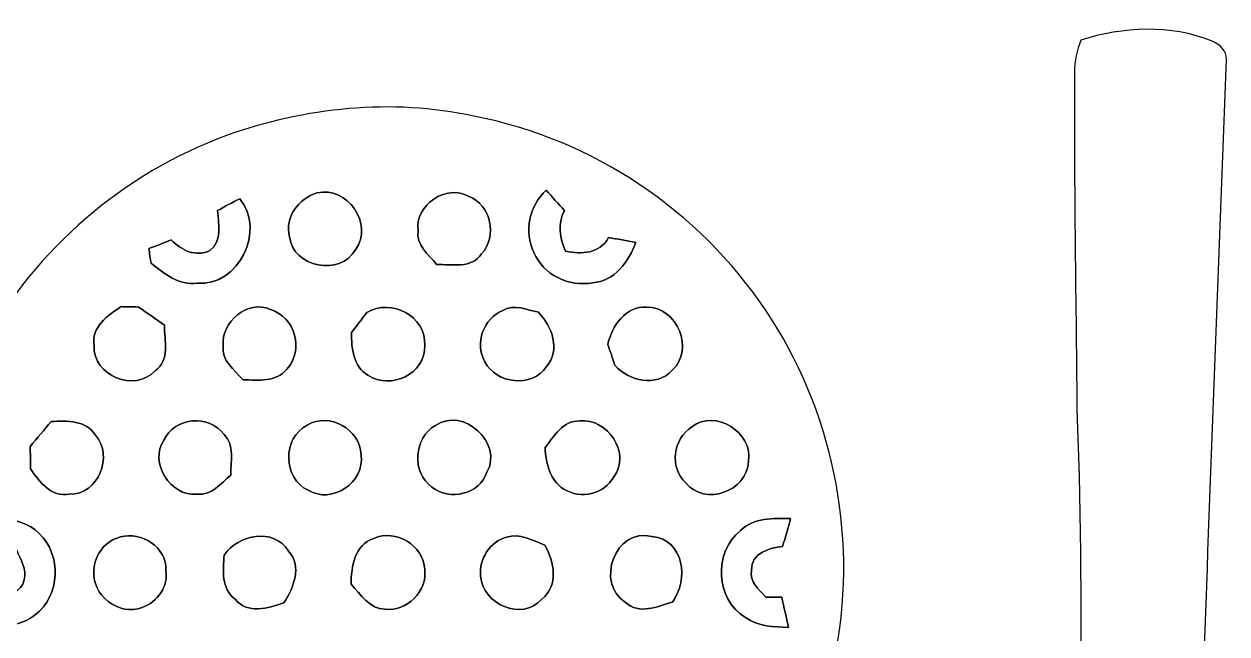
# Model space of a CAD drawing. Header units: centimetres. Extents: x -11.8 to 11.8, y -13.3 to 13.4.
# Drawn here: x 4.82 to 11.8, y 9.75 to 13.3 of the extents above; entities that cross this region are included whole.
import ezdxf

# ---------------------------------------------------------------- set-up
doc = ezdxf.new("R2010")
doc.units = ezdxf.units.CM
doc.header["$MEASUREMENT"] = 0
doc.layers.add('Camada 1', color=7, linetype='Continuous')

msp = doc.modelspace()

# ---------------------------------------------------------------- linework, layer by layer
at = {"layer": 'Camada 1', "color": 156}
for points, knots in [([(10.95092, 13.20411), (11.19786, 13.28137), (11.47056, 13.2976), (11.71397, 13.19776), (11.71397, 13.19776), (11.75666, 13.18118), (11.79971, 13.14167), (11.79688, 13.09193), (11.79688, 13.09193), (11.71751, 10.9167), (11.62295, 8.74112), (11.58063, 6.56412), (11.58063, 6.56412), (11.58768, 6.35635), (11.46951, 6.16937), (11.48115, 5.96159), (11.48115, 5.96159), (11.48749, 5.66666), (11.45151, 5.37386), (11.45433, 5.07929), (11.45433, 5.07929), (11.46315, 2.78482), (11.39084, 0.49176), (11.36509, -1.80233), (11.36509, -1.80233), (11.34145, -1.96461), (11.35274, -2.12936), (11.3485, -2.29305), (11.3485, -2.29305), (11.34285, -3.28083), (11.30828, -4.2679), (11.29524, -5.25604), (11.29524, -5.25604), (11.29417, -5.69136), (11.26842, -6.12668), (11.26243, -6.56237), (11.26243, -6.56237), (11.26666, -6.92572), (11.27548, -7.29051), (11.24654, -7.65352), (11.24654, -7.65352), (11.23738, -7.84224), (11.23244, -8.03556), (11.29488, -8.21689), (11.29488, -8.21689), (11.41377, -8.5866), (11.52842, -8.98666), (11.40777, -9.3719), (11.40777, -9.3719), (11.25819, -9.85943), (10.85003, -10.20621), (10.43305, -10.46973), (10.43305, -10.46973), (9.95291, -10.78301), (9.35002, -10.97033), (8.78134, -10.81475), (8.78134, -10.81475), (8.36083, -10.70397), (7.93114, -10.48137), (7.70573, -10.09438), (7.70573, -10.09438), (7.74276, -9.99172), (7.78262, -9.88447), (7.87011, -9.81321), (7.87011, -9.81321), (8.29522, -9.42728), (8.76652, -9.0946), (9.25795, -8.79897), (9.25795, -8.79897), (9.70562, -8.54109), (10.19386, -8.36541), (10.67647, -8.18549), (10.67647, -8.18549), (10.76607, -8.15903), (10.81863, -8.06626), (10.81792, -7.9763), (10.81792, -7.9763), (10.84192, -7.37693), (10.86872, -6.77686), (10.90612, -6.17819), (10.90612, -6.17819), (10.93011, -5.5894), (10.91035, -4.99921), (10.94458, -4.41077), (10.94458, -4.41077), (10.95974, -3.65724), (10.94809, -2.903), (10.98125, -2.14982), (10.98125, -2.14982), (11.00208, 0.50729), (11.06981, 3.16371), (11.06733, 5.82117), (11.06733, 5.82117), (11.0617, 5.95595), (11.09169, 6.10129), (11.02147, 6.2244), (11.02147, 6.2244), (10.98055, 6.30765), (10.98196, 6.40257), (10.96398, 6.49181), (10.96398, 6.49181), (10.96503, 6.81989), (11.01302, 7.14869), (10.96822, 7.47606), (10.96822, 7.47606), (10.91917, 8.65081), (10.98091, 9.82839), (10.92941, 11.00278), (10.92941, 11.00278), (10.92412, 11.67447), (10.91106, 12.34651), (10.91459, 13.0182), (10.91459, 13.0182), (10.91247, 13.0824), (10.93011, 13.14414), (10.95092, 13.20411)], [0, 0, 0, 0, 0.0333333, 0.0333333, 0.0333333, 0.0333333, 0.0666667, 0.0666667, 0.0666667, 0.0666667, 0.1, 0.1, 0.1, 0.1, 0.1333333, 0.1333333, 0.1333333, 0.1333333, 0.1666667, 0.1666667, 0.1666667, 0.1666667, 0.2, 0.2, 0.2, 0.2, 0.2333333, 0.2333333, 0.2333333, 0.2333333, 0.2666667, 0.2666667, 0.2666667, 0.2666667, 0.3, 0.3, 0.3, 0.3, 0.3333333, 0.3333333, 0.3333333, 0.3333333, 0.3666667, 0.3666667, 0.3666667, 0.3666667, 0.4, 0.4, 0.4, 0.4, 0.4333333, 0.4333333, 0.4333333, 0.4333333, 0.4666667, 0.4666667, 0.4666667, 0.4666667, 0.5, 0.5, 0.5, 0.5, 0.5333333, 0.5333333, 0.5333333, 0.5333333, 0.5666667, 0.5666667, 0.5666667, 0.5666667, 0.6, 0.6, 0.6, 0.6, 0.6333333, 0.6333333, 0.6333333, 0.6333333, 0.6666667, 0.6666667, 0.6666667, 0.6666667, 0.7, 0.7, 0.7, 0.7, 0.7333333, 0.7333333, 0.7333333, 0.7333333, 0.7666667, 0.7666667, 0.7666667, 0.7666667, 0.8, 0.8, 0.8, 0.8, 0.8333333, 0.8333333, 0.8333333, 0.8333333, 0.8666667, 0.8666667, 0.8666667, 0.8666667, 0.9, 0.9, 0.9, 0.9, 0.9333333, 0.9333333, 0.9333333, 0.9333333, 1, 1, 1, 1]), ([(5.99193, 12.6499), (6.44913, 12.81288), (6.95042, 12.86615), (7.42738, 12.76244), (7.42738, 12.76244), (8.11247, 12.63297), (8.73407, 12.21528), (9.12071, 11.63637), (9.12071, 11.63637), (9.50736, 11.06487), (9.65694, 10.34097), (9.53206, 9.66293), (9.53206, 9.66293), (9.40364, 9.02052), (9.04804, 8.41869), (8.51782, 8.02852), (8.51782, 8.02852), (8.06097, 7.67927), (7.48736, 7.49158), (6.91373, 7.48805), (6.91373, 7.48805), (6.3306, 7.49017), (5.74886, 7.6849), (5.28742, 8.04262), (5.28742, 8.04262), (4.78048, 8.42962), (4.42948, 9.005), (4.29894, 9.62765), (4.29894, 9.62765), (4.17865, 10.23902), (4.27884, 10.88918), (4.57975, 11.43458), (4.57975, 11.43458), (4.88456, 11.99126), (5.39608, 12.43117), (5.99193, 12.6499)], [0, 0, 0, 0, 0.1, 0.1, 0.1, 0.1, 0.2, 0.2, 0.2, 0.2, 0.3, 0.3, 0.3, 0.3, 0.4, 0.4, 0.4, 0.4, 0.5, 0.5, 0.5, 0.5, 0.6, 0.6, 0.6, 0.6, 0.7, 0.7, 0.7, 0.7, 0.8, 0.8, 0.8, 0.8, 1, 1, 1, 1]), ([(7.10388, 12.09815), (7.10388, 12.09815), (7.10388, 12.09815), (7.10388, 12.09815), (7.10388, 12.09815), (7.09259, 12.0142), (7.16455, 11.95987), (7.21147, 11.9013), (7.21147, 11.9013), (7.29967, 11.90201), (7.4168, 11.8745), (7.47289, 11.9634), (7.47289, 11.9634), (7.56742, 12.06252), (7.52651, 12.24844), (7.39844, 12.29606), (7.39844, 12.29606), (7.26863, 12.37191), (7.08483, 12.24597), (7.10388, 12.09815)], [0, 0, 0, 0, 0.1666667, 0.1666667, 0.1666667, 0.1666667, 0.3333333, 0.3333333, 0.3333333, 0.3333333, 0.5, 0.5, 0.5, 0.5, 0.6666667, 0.6666667, 0.6666667, 0.6666667, 1, 1, 1, 1]), ([(6.51722, 12.31652), (6.51722, 12.31652), (6.51722, 12.31652), (6.51722, 12.31652), (6.51722, 12.31652), (6.40927, 12.28442), (6.32919, 12.17576), (6.35847, 12.06111), (6.35847, 12.06111), (6.37821, 11.88295), (6.65302, 11.83004), (6.74122, 11.98668), (6.74122, 11.98668), (6.84705, 12.13731), (6.69325, 12.35816), (6.51722, 12.31652)], [0, 0, 0, 0, 0.2, 0.2, 0.2, 0.2, 0.4, 0.4, 0.4, 0.4, 0.6, 0.6, 0.6, 0.6, 1, 1, 1, 1]), ([(7.77628, 11.97115), (7.77628, 11.97115), (7.77628, 11.97115), (7.77628, 11.97115), (7.77628, 11.97115), (7.83025, 11.84027), (7.97947, 11.76901), (8.11705, 11.79442), (8.11705, 11.79442), (8.24511, 11.80218), (8.32731, 11.91823), (8.36789, 12.02901), (8.36789, 12.02901), (8.31497, 12.03889), (8.26206, 12.04806), (8.20949, 12.05723), (8.20949, 12.05723), (8.15798, 11.96128), (8.05461, 11.96022), (7.96079, 11.97751), (7.96079, 11.97751), (7.92621, 12.05512), (7.91386, 12.13555), (7.95338, 12.21457), (7.95338, 12.21457), (7.91845, 12.25373), (7.88282, 12.29289), (7.84823, 12.33205), (7.84823, 12.33205), (7.74982, 12.2428), (7.71701, 12.0911), (7.77628, 11.97115)], [0, 0, 0, 0, 0.1111111, 0.1111111, 0.1111111, 0.1111111, 0.2222222, 0.2222222, 0.2222222, 0.2222222, 0.3333333, 0.3333333, 0.3333333, 0.3333333, 0.4444444, 0.4444444, 0.4444444, 0.4444444, 0.5555556, 0.5555556, 0.5555556, 0.5555556, 0.6666667, 0.6666667, 0.6666667, 0.6666667, 0.7777778, 0.7777778, 0.7777778, 0.7777778, 1, 1, 1, 1]), ([(5.94077, 12.21422), (5.94077, 12.21422), (5.94077, 12.21422), (5.94077, 12.21422), (5.94077, 12.21422), (5.9443, 12.13484), (5.97005, 12.03783), (5.89633, 11.98104), (5.89633, 11.98104), (5.81306, 11.94117), (5.72981, 11.98421), (5.67055, 12.04347), (5.67055, 12.04347), (5.62751, 12.02619), (5.58446, 12.00925), (5.54143, 11.99268), (5.54143, 11.99268), (5.5446, 11.97151), (5.55096, 11.92882), (5.55449, 11.90766), (5.55449, 11.90766), (5.63174, 11.84698), (5.71605, 11.77854), (5.82188, 11.79159), (5.82188, 11.79159), (6.06283, 11.77219), (6.22229, 12.10027), (6.06953, 12.2816), (6.06953, 12.2816), (6.02509, 12.26185), (5.98311, 12.2375), (5.94077, 12.21422)], [0, 0, 0, 0, 0.1111111, 0.1111111, 0.1111111, 0.1111111, 0.2222222, 0.2222222, 0.2222222, 0.2222222, 0.3333333, 0.3333333, 0.3333333, 0.3333333, 0.4444444, 0.4444444, 0.4444444, 0.4444444, 0.5555556, 0.5555556, 0.5555556, 0.5555556, 0.6666667, 0.6666667, 0.6666667, 0.6666667, 0.7777778, 0.7777778, 0.7777778, 0.7777778, 1, 1, 1, 1]), ([(5.97252, 11.42964), (5.97252, 11.42964), (5.97252, 11.42964), (5.97252, 11.42964), (5.97252, 11.42964), (5.96159, 11.34215), (6.03744, 11.28853), (6.08858, 11.23102), (6.08858, 11.23102), (6.17573, 11.22962), (6.27979, 11.2155), (6.34188, 11.29312), (6.34188, 11.29312), (6.44594, 11.40142), (6.38951, 11.59721), (6.24733, 11.63919), (6.24733, 11.63919), (6.11681, 11.70092), (5.95877, 11.56582), (5.97252, 11.42964)], [0, 0, 0, 0, 0.1666667, 0.1666667, 0.1666667, 0.1666667, 0.3333333, 0.3333333, 0.3333333, 0.3333333, 0.5, 0.5, 0.5, 0.5, 0.6666667, 0.6666667, 0.6666667, 0.6666667, 1, 1, 1, 1]), ([(6.80649, 11.6212), (6.80649, 11.6212), (6.80649, 11.6212), (6.80649, 11.6212), (6.80649, 11.6212), (6.77721, 11.5824), (6.74758, 11.54394), (6.71829, 11.50584), (6.71829, 11.50584), (6.71724, 11.41518), (6.72677, 11.30864), (6.81355, 11.25748), (6.81355, 11.25748), (6.94443, 11.16894), (7.1494, 11.26559), (7.14304, 11.43), (7.14304, 11.43), (7.15291, 11.60073), (6.94865, 11.70657), (6.80649, 11.6212)], [0, 0, 0, 0, 0.1666667, 0.1666667, 0.1666667, 0.1666667, 0.3333333, 0.3333333, 0.3333333, 0.3333333, 0.5, 0.5, 0.5, 0.5, 0.6666667, 0.6666667, 0.6666667, 0.6666667, 1, 1, 1, 1]), ([(7.59566, 11.6339), (7.59566, 11.6339), (7.59566, 11.6339), (7.59566, 11.6339), (7.59566, 11.6339), (7.48488, 11.58804), (7.4302, 11.44023), (7.49265, 11.33615), (7.49265, 11.33615), (7.55543, 11.20527), (7.76746, 11.1834), (7.8493, 11.30723), (7.8493, 11.30723), (7.93503, 11.40318), (7.88034, 11.54112), (7.80345, 11.62332), (7.80345, 11.62332), (7.7357, 11.63461), (7.66056, 11.67482), (7.59566, 11.6339)], [0, 0, 0, 0, 0.1666667, 0.1666667, 0.1666667, 0.1666667, 0.3333333, 0.3333333, 0.3333333, 0.3333333, 0.5, 0.5, 0.5, 0.5, 0.6666667, 0.6666667, 0.6666667, 0.6666667, 1, 1, 1, 1]), ([(5.38091, 11.65577), (5.38091, 11.65577), (5.38091, 11.65577), (5.38091, 11.65577), (5.38091, 11.65577), (5.30119, 11.60356), (5.20593, 11.53936), (5.22357, 11.42894), (5.22357, 11.42894), (5.21441, 11.25466), (5.46099, 11.15447), (5.57742, 11.28323), (5.57742, 11.28323), (5.66561, 11.34286), (5.63174, 11.45928), (5.63138, 11.54818), (5.63138, 11.54818), (5.58129, 11.58416), (5.53154, 11.61944), (5.48075, 11.65365), (5.48075, 11.65365), (5.44724, 11.65401), (5.41372, 11.65472), (5.38091, 11.65577)], [0, 0, 0, 0, 0.1428571, 0.1428571, 0.1428571, 0.1428571, 0.2857143, 0.2857143, 0.2857143, 0.2857143, 0.4285714, 0.4285714, 0.4285714, 0.4285714, 0.5714286, 0.5714286, 0.5714286, 0.5714286, 0.7142857, 0.7142857, 0.7142857, 0.7142857, 1, 1, 1, 1]), ([(8.20561, 11.43564), (8.20561, 11.43564), (8.20561, 11.43564), (8.20561, 11.43564), (8.20561, 11.43564), (8.21937, 11.39613), (8.23312, 11.35591), (8.24618, 11.3157), (8.24618, 11.3157), (8.32943, 11.22326), (8.48747, 11.18517), (8.57956, 11.28641), (8.57956, 11.28641), (8.71149, 11.40777), (8.60848, 11.65295), (8.43173, 11.65331), (8.43173, 11.65331), (8.30896, 11.65859), (8.22854, 11.5443), (8.20561, 11.43564)], [0, 0, 0, 0, 0.1666667, 0.1666667, 0.1666667, 0.1666667, 0.3333333, 0.3333333, 0.3333333, 0.3333333, 0.5, 0.5, 0.5, 0.5, 0.6666667, 0.6666667, 0.6666667, 0.6666667, 1, 1, 1, 1]), ([(6.46077, 10.9675), (6.46077, 10.9675), (6.46077, 10.9675), (6.46077, 10.9675), (6.46077, 10.9675), (6.31613, 10.89483), (6.31754, 10.656), (6.46606, 10.58932), (6.46606, 10.58932), (6.60364, 10.50501), (6.79696, 10.63519), (6.77367, 10.79394), (6.77367, 10.79394), (6.77016, 10.94281), (6.58777, 11.04547), (6.46077, 10.9675)], [0, 0, 0, 0, 0.2, 0.2, 0.2, 0.2, 0.4, 0.4, 0.4, 0.4, 0.6, 0.6, 0.6, 0.6, 1, 1, 1, 1]), ([(7.20478, 10.9661), (7.20478, 10.9661), (7.20478, 10.9661), (7.20478, 10.9661), (7.20478, 10.9661), (7.07884, 10.89342), (7.06578, 10.69233), (7.18502, 10.60731), (7.18502, 10.60731), (7.28732, 10.52547), (7.46054, 10.56534), (7.50427, 10.6934), (7.50427, 10.6934), (7.59882, 10.86379), (7.36776, 11.07581), (7.20478, 10.9661)], [0, 0, 0, 0, 0.2, 0.2, 0.2, 0.2, 0.4, 0.4, 0.4, 0.4, 0.6, 0.6, 0.6, 0.6, 1, 1, 1, 1]), ([(8.69385, 10.95691), (8.69385, 10.95691), (8.69385, 10.95691), (8.69385, 10.95691), (8.69385, 10.95691), (8.58378, 10.88777), (8.56085, 10.72232), (8.65857, 10.63237), (8.65857, 10.63237), (8.76935, 10.49372), (9.01488, 10.58227), (9.02194, 10.75654), (9.02194, 10.75654), (9.05016, 10.92552), (8.82931, 11.06416), (8.69385, 10.95691)], [0, 0, 0, 0, 0.2, 0.2, 0.2, 0.2, 0.4, 0.4, 0.4, 0.4, 0.6, 0.6, 0.6, 0.6, 1, 1, 1, 1]), ([(4.85315, 10.84403), (4.85315, 10.84403), (4.85315, 10.84403), (4.85315, 10.84403), (4.85315, 10.84403), (4.85352, 10.81158), (4.85386, 10.74702), (4.85386, 10.71456), (4.85386, 10.71456), (4.90643, 10.63766), (4.97416, 10.54664), (5.08175, 10.5664), (5.08175, 10.5664), (5.24756, 10.56251), (5.33893, 10.78865), (5.23168, 10.90894), (5.23168, 10.90894), (5.17701, 10.99749), (5.06589, 10.9929), (4.97521, 10.98832), (4.97521, 10.98832), (4.93394, 10.94069), (4.89303, 10.89307), (4.85315, 10.84403)], [0, 0, 0, 0, 0.1428571, 0.1428571, 0.1428571, 0.1428571, 0.2857143, 0.2857143, 0.2857143, 0.2857143, 0.4285714, 0.4285714, 0.4285714, 0.4285714, 0.5714286, 0.5714286, 0.5714286, 0.5714286, 0.7142857, 0.7142857, 0.7142857, 0.7142857, 1, 1, 1, 1]), ([(5.62926, 10.88036), (5.62926, 10.88036), (5.62926, 10.88036), (5.62926, 10.88036), (5.62926, 10.88036), (5.54073, 10.75019), (5.66596, 10.55193), (5.81976, 10.5664), (5.81976, 10.5664), (5.90479, 10.55616), (5.95911, 10.6299), (6.01802, 10.67716), (6.01802, 10.67716), (6.01415, 10.75548), (6.04131, 10.85074), (5.97851, 10.91212), (5.97851, 10.91212), (5.89209, 11.031), (5.69066, 11.01548), (5.62926, 10.88036)], [0, 0, 0, 0, 0.1666667, 0.1666667, 0.1666667, 0.1666667, 0.3333333, 0.3333333, 0.3333333, 0.3333333, 0.5, 0.5, 0.5, 0.5, 0.6666667, 0.6666667, 0.6666667, 0.6666667, 1, 1, 1, 1]), ([(7.84119, 10.83697), (7.84119, 10.83697), (7.84119, 10.83697), (7.84119, 10.83697), (7.84119, 10.83697), (7.84684, 10.74737), (7.86835, 10.64683), (7.95055, 10.59602), (7.95055, 10.59602), (8.04757, 10.53429), (8.18515, 10.56498), (8.24052, 10.66799), (8.24052, 10.66799), (8.3439, 10.8024), (8.20349, 11.0109), (8.04333, 10.99185), (8.04333, 10.99185), (7.94666, 10.99466), (7.89305, 10.9033), (7.84119, 10.83697)], [0, 0, 0, 0, 0.1666667, 0.1666667, 0.1666667, 0.1666667, 0.3333333, 0.3333333, 0.3333333, 0.3333333, 0.5, 0.5, 0.5, 0.5, 0.6666667, 0.6666667, 0.6666667, 0.6666667, 1, 1, 1, 1]), ([(4.68417, 10.43834), (4.68417, 10.43834), (4.68417, 10.43834), (4.68417, 10.43834), (4.68417, 10.43834), (4.68277, 10.37624), (4.68171, 10.3138), (4.68136, 10.25172), (4.68136, 10.25172), (4.70464, 10.2489), (4.75085, 10.24395), (4.77414, 10.24113), (4.77414, 10.24113), (4.7967, 10.18645), (4.8341, 10.13071), (4.81682, 10.06862), (4.81682, 10.06862), (4.80835, 9.99419), (4.71805, 9.98466), (4.66407, 9.9575), (4.66407, 9.9575), (4.65208, 9.89999), (4.64114, 9.8425), (4.63232, 9.78429), (4.63232, 9.78429), (4.71769, 9.7991), (4.81153, 9.80757), (4.88138, 9.86472), (4.88138, 9.86472), (5.02673, 9.97443), (5.03695, 10.21432), (4.90431, 10.33815), (4.90431, 10.33815), (4.84645, 10.39883), (4.75967, 10.41223), (4.68417, 10.43834)], [0, 0, 0, 0, 0.1, 0.1, 0.1, 0.1, 0.2, 0.2, 0.2, 0.2, 0.3, 0.3, 0.3, 0.3, 0.4, 0.4, 0.4, 0.4, 0.5, 0.5, 0.5, 0.5, 0.6, 0.6, 0.6, 0.6, 0.7, 0.7, 0.7, 0.7, 0.8, 0.8, 0.8, 0.8, 1, 1, 1, 1]), ([(8.97678, 10.35543), (8.97678, 10.35543), (8.97678, 10.35543), (8.97678, 10.35543), (8.97678, 10.35543), (8.81837, 10.23267), (8.8286, 9.95115), (9.00535, 9.8499), (9.00535, 9.8499), (9.07767, 9.79663), (9.16975, 9.79592), (9.25547, 9.79134), (9.25547, 9.79134), (9.2417, 9.8499), (9.22796, 9.90917), (9.21597, 9.96809), (9.21597, 9.96809), (9.19268, 9.96809), (9.14646, 9.96773), (9.12318, 9.96773), (9.12318, 9.96773), (9.08332, 10.01323), (9.02475, 10.05628), (9.04027, 10.12542), (9.04027, 10.12542), (9.03639, 10.22279), (9.14293, 10.25454), (9.22055, 10.26336), (9.22055, 10.26336), (9.23642, 10.31733), (9.25194, 10.37131), (9.26711, 10.42528), (9.26711, 10.42528), (9.16727, 10.42564), (9.05333, 10.43199), (8.97678, 10.35543)], [0, 0, 0, 0, 0.1, 0.1, 0.1, 0.1, 0.2, 0.2, 0.2, 0.2, 0.3, 0.3, 0.3, 0.3, 0.4, 0.4, 0.4, 0.4, 0.5, 0.5, 0.5, 0.5, 0.6, 0.6, 0.6, 0.6, 0.7, 0.7, 0.7, 0.7, 0.8, 0.8, 0.8, 0.8, 1, 1, 1, 1]), ([(5.37703, 10.31839), (5.37703, 10.31839), (5.37703, 10.31839), (5.37703, 10.31839), (5.37703, 10.31839), (5.29132, 10.29687), (5.22357, 10.21397), (5.22286, 10.12472), (5.22286, 10.12472), (5.20593, 9.98113), (5.36857, 9.85379), (5.50333, 9.90881), (5.50333, 9.90881), (5.59152, 9.93951), (5.65643, 10.03123), (5.64056, 10.12613), (5.64056, 10.12613), (5.64479, 10.25807), (5.49875, 10.35226), (5.37703, 10.31839)], [0, 0, 0, 0, 0.1666667, 0.1666667, 0.1666667, 0.1666667, 0.3333333, 0.3333333, 0.3333333, 0.3333333, 0.5, 0.5, 0.5, 0.5, 0.6666667, 0.6666667, 0.6666667, 0.6666667, 1, 1, 1, 1]), ([(5.97817, 10.21291), (5.97817, 10.21291), (5.97817, 10.21291), (5.97817, 10.21291), (5.97817, 10.21291), (5.97393, 10.12331), (5.95948, 10.01783), (6.04202, 9.9568), (6.04202, 9.9568), (6.1147, 9.86648), (6.23288, 9.90388), (6.32566, 9.93457), (6.32566, 9.93457), (6.38245, 10.02417), (6.4322, 10.14271), (6.35246, 10.23584), (6.35246, 10.23584), (6.26356, 10.37449), (6.0639, 10.33285), (5.97817, 10.21291)], [0, 0, 0, 0, 0.1666667, 0.1666667, 0.1666667, 0.1666667, 0.3333333, 0.3333333, 0.3333333, 0.3333333, 0.5, 0.5, 0.5, 0.5, 0.6666667, 0.6666667, 0.6666667, 0.6666667, 1, 1, 1, 1]), ([(6.71512, 10.04358), (6.71512, 10.04358), (6.71512, 10.04358), (6.71512, 10.04358), (6.71512, 10.04358), (6.77087, 9.98502), (6.82237, 9.89824), (6.91373, 9.89824), (6.91373, 9.89824), (7.03615, 9.87989), (7.16068, 10.00619), (7.14268, 10.12825), (7.14268, 10.12825), (7.13705, 10.26795), (6.97442, 10.36848), (6.84671, 10.30816), (6.84671, 10.30816), (6.73488, 10.27394), (6.71724, 10.14306), (6.71512, 10.04358)], [0, 0, 0, 0, 0.1666667, 0.1666667, 0.1666667, 0.1666667, 0.3333333, 0.3333333, 0.3333333, 0.3333333, 0.5, 0.5, 0.5, 0.5, 0.6666667, 0.6666667, 0.6666667, 0.6666667, 1, 1, 1, 1]), ([(7.46724, 10.09085), (7.46724, 10.09085), (7.46724, 10.09085), (7.46724, 10.09085), (7.46724, 10.09085), (7.47818, 9.92857), (7.70819, 9.8238), (7.82177, 9.9568), (7.82177, 9.9568), (7.92444, 10.03582), (7.89305, 10.17269), (7.84014, 10.27077), (7.84014, 10.27077), (7.76886, 10.29687), (7.69513, 10.34344), (7.61717, 10.31627), (7.61717, 10.31627), (7.52016, 10.29123), (7.45771, 10.18822), (7.46724, 10.09085)], [0, 0, 0, 0, 0.1666667, 0.1666667, 0.1666667, 0.1666667, 0.3333333, 0.3333333, 0.3333333, 0.3333333, 0.5, 0.5, 0.5, 0.5, 0.6666667, 0.6666667, 0.6666667, 0.6666667, 1, 1, 1, 1]), ([(8.30826, 9.93739), (8.30826, 9.93739), (8.30826, 9.93739), (8.30826, 9.93739), (8.30826, 9.93739), (8.38763, 9.86472), (8.49312, 9.91305), (8.58061, 9.93986), (8.58061, 9.93986), (8.67798, 10.06792), (8.64799, 10.30287), (8.46208, 10.32051), (8.46208, 10.32051), (8.24793, 10.37695), (8.13082, 10.04675), (8.30826, 9.93739)], [0, 0, 0, 0, 0.2, 0.2, 0.2, 0.2, 0.4, 0.4, 0.4, 0.4, 0.6, 0.6, 0.6, 0.6, 1, 1, 1, 1])]:
    msp.add_open_spline(points, degree=3, knots=knots, dxfattribs=at)
at = {"layer": 'Camada 1', "color": 7}
for points, knots in [([(7.10388, 12.09815), (7.08483, 12.24597), (7.26863, 12.37191), (7.39844, 12.29606), (7.39844, 12.29606), (7.52651, 12.24844), (7.56742, 12.06252), (7.47289, 11.9634), (7.47289, 11.9634), (7.4168, 11.8745), (7.29967, 11.90201), (7.21147, 11.9013), (7.21147, 11.9013), (7.16455, 11.95987), (7.09259, 12.0142), (7.10388, 12.09815)], [0, 0, 0, 0, 0.2, 0.2, 0.2, 0.2, 0.4, 0.4, 0.4, 0.4, 0.6, 0.6, 0.6, 0.6, 1, 1, 1, 1]), ([(6.51722, 12.31652), (6.69325, 12.35816), (6.84705, 12.13731), (6.74122, 11.98668), (6.74122, 11.98668), (6.65302, 11.83004), (6.37821, 11.88295), (6.35847, 12.06111), (6.35847, 12.06111), (6.32919, 12.17576), (6.40927, 12.28442), (6.51722, 12.31652)], [0, 0, 0, 0, 0.25, 0.25, 0.25, 0.25, 0.5, 0.5, 0.5, 0.5, 1, 1, 1, 1]), ([(7.77628, 11.97115), (7.71701, 12.0911), (7.74982, 12.2428), (7.84823, 12.33205), (7.84823, 12.33205), (7.88282, 12.29289), (7.91845, 12.25373), (7.95338, 12.21457), (7.95338, 12.21457), (7.91386, 12.13555), (7.92621, 12.05512), (7.96079, 11.97751), (7.96079, 11.97751), (8.05461, 11.96022), (8.15798, 11.96128), (8.20949, 12.05723), (8.20949, 12.05723), (8.26206, 12.04806), (8.31497, 12.03889), (8.36789, 12.02901), (8.36789, 12.02901), (8.32731, 11.91823), (8.24511, 11.80218), (8.11705, 11.79442), (8.11705, 11.79442), (7.97947, 11.76901), (7.83025, 11.84027), (7.77628, 11.97115)], [0, 0, 0, 0, 0.125, 0.125, 0.125, 0.125, 0.25, 0.25, 0.25, 0.25, 0.375, 0.375, 0.375, 0.375, 0.5, 0.5, 0.5, 0.5, 0.625, 0.625, 0.625, 0.625, 0.75, 0.75, 0.75, 0.75, 1, 1, 1, 1]), ([(5.94077, 12.21422), (5.98311, 12.2375), (6.02509, 12.26185), (6.06953, 12.2816), (6.06953, 12.2816), (6.22229, 12.10027), (6.06283, 11.77219), (5.82188, 11.79159), (5.82188, 11.79159), (5.71605, 11.77854), (5.63174, 11.84698), (5.55449, 11.90766), (5.55449, 11.90766), (5.55096, 11.92882), (5.5446, 11.97151), (5.54143, 11.99268), (5.54143, 11.99268), (5.58446, 12.00925), (5.62751, 12.02619), (5.67055, 12.04347), (5.67055, 12.04347), (5.72981, 11.98421), (5.81306, 11.94117), (5.89633, 11.98104), (5.89633, 11.98104), (5.97005, 12.03783), (5.9443, 12.13484), (5.94077, 12.21422)], [0, 0, 0, 0, 0.125, 0.125, 0.125, 0.125, 0.25, 0.25, 0.25, 0.25, 0.375, 0.375, 0.375, 0.375, 0.5, 0.5, 0.5, 0.5, 0.625, 0.625, 0.625, 0.625, 0.75, 0.75, 0.75, 0.75, 1, 1, 1, 1]), ([(5.97252, 11.42964), (5.95877, 11.56582), (6.11681, 11.70092), (6.24733, 11.63919), (6.24733, 11.63919), (6.38951, 11.59721), (6.44594, 11.40142), (6.34188, 11.29312), (6.34188, 11.29312), (6.27979, 11.2155), (6.17573, 11.22962), (6.08858, 11.23102), (6.08858, 11.23102), (6.03744, 11.28853), (5.96159, 11.34215), (5.97252, 11.42964)], [0, 0, 0, 0, 0.2, 0.2, 0.2, 0.2, 0.4, 0.4, 0.4, 0.4, 0.6, 0.6, 0.6, 0.6, 1, 1, 1, 1]), ([(6.80649, 11.6212), (6.94865, 11.70657), (7.15291, 11.60073), (7.14304, 11.43), (7.14304, 11.43), (7.1494, 11.26559), (6.94443, 11.16894), (6.81355, 11.25748), (6.81355, 11.25748), (6.72677, 11.30864), (6.71724, 11.41518), (6.71829, 11.50584), (6.71829, 11.50584), (6.74758, 11.54394), (6.77721, 11.5824), (6.80649, 11.6212)], [0, 0, 0, 0, 0.2, 0.2, 0.2, 0.2, 0.4, 0.4, 0.4, 0.4, 0.6, 0.6, 0.6, 0.6, 1, 1, 1, 1]), ([(7.59566, 11.6339), (7.66056, 11.67482), (7.7357, 11.63461), (7.80345, 11.62332), (7.80345, 11.62332), (7.88034, 11.54112), (7.93503, 11.40318), (7.8493, 11.30723), (7.8493, 11.30723), (7.76746, 11.1834), (7.55543, 11.20527), (7.49265, 11.33615), (7.49265, 11.33615), (7.4302, 11.44023), (7.48488, 11.58804), (7.59566, 11.6339)], [0, 0, 0, 0, 0.2, 0.2, 0.2, 0.2, 0.4, 0.4, 0.4, 0.4, 0.6, 0.6, 0.6, 0.6, 1, 1, 1, 1]), ([(5.38091, 11.65577), (5.41372, 11.65472), (5.44724, 11.65401), (5.48075, 11.65365), (5.48075, 11.65365), (5.53154, 11.61944), (5.58129, 11.58416), (5.63138, 11.54818), (5.63138, 11.54818), (5.63174, 11.45928), (5.66561, 11.34286), (5.57742, 11.28323), (5.57742, 11.28323), (5.46099, 11.15447), (5.21441, 11.25466), (5.22357, 11.42894), (5.22357, 11.42894), (5.20593, 11.53936), (5.30119, 11.60356), (5.38091, 11.65577)], [0, 0, 0, 0, 0.1666667, 0.1666667, 0.1666667, 0.1666667, 0.3333333, 0.3333333, 0.3333333, 0.3333333, 0.5, 0.5, 0.5, 0.5, 0.6666667, 0.6666667, 0.6666667, 0.6666667, 1, 1, 1, 1]), ([(8.20561, 11.43564), (8.22854, 11.5443), (8.30896, 11.65859), (8.43173, 11.65331), (8.43173, 11.65331), (8.60848, 11.65295), (8.71149, 11.40777), (8.57956, 11.28641), (8.57956, 11.28641), (8.48747, 11.18517), (8.32943, 11.22326), (8.24618, 11.3157), (8.24618, 11.3157), (8.23312, 11.35591), (8.21937, 11.39613), (8.20561, 11.43564)], [0, 0, 0, 0, 0.2, 0.2, 0.2, 0.2, 0.4, 0.4, 0.4, 0.4, 0.6, 0.6, 0.6, 0.6, 1, 1, 1, 1]), ([(6.46077, 10.9675), (6.58777, 11.04547), (6.77016, 10.94281), (6.77367, 10.79394), (6.77367, 10.79394), (6.79696, 10.63519), (6.60364, 10.50501), (6.46606, 10.58932), (6.46606, 10.58932), (6.31754, 10.656), (6.31613, 10.89483), (6.46077, 10.9675)], [0, 0, 0, 0, 0.25, 0.25, 0.25, 0.25, 0.5, 0.5, 0.5, 0.5, 1, 1, 1, 1]), ([(7.20478, 10.9661), (7.36776, 11.07581), (7.59882, 10.86379), (7.50427, 10.6934), (7.50427, 10.6934), (7.46054, 10.56534), (7.28732, 10.52547), (7.18502, 10.60731), (7.18502, 10.60731), (7.06578, 10.69233), (7.07884, 10.89342), (7.20478, 10.9661)], [0, 0, 0, 0, 0.25, 0.25, 0.25, 0.25, 0.5, 0.5, 0.5, 0.5, 1, 1, 1, 1]), ([(8.69385, 10.95691), (8.82931, 11.06416), (9.05016, 10.92552), (9.02194, 10.75654), (9.02194, 10.75654), (9.01488, 10.58227), (8.76935, 10.49372), (8.65857, 10.63237), (8.65857, 10.63237), (8.56085, 10.72232), (8.58378, 10.88777), (8.69385, 10.95691)], [0, 0, 0, 0, 0.25, 0.25, 0.25, 0.25, 0.5, 0.5, 0.5, 0.5, 1, 1, 1, 1]), ([(4.85315, 10.84403), (4.89303, 10.89307), (4.93394, 10.94069), (4.97521, 10.98832), (4.97521, 10.98832), (5.06589, 10.9929), (5.17701, 10.99749), (5.23168, 10.90894), (5.23168, 10.90894), (5.33893, 10.78865), (5.24756, 10.56251), (5.08175, 10.5664), (5.08175, 10.5664), (4.97416, 10.54664), (4.90643, 10.63766), (4.85386, 10.71456), (4.85386, 10.71456), (4.85386, 10.74702), (4.85352, 10.81158), (4.85315, 10.84403)], [0, 0, 0, 0, 0.1666667, 0.1666667, 0.1666667, 0.1666667, 0.3333333, 0.3333333, 0.3333333, 0.3333333, 0.5, 0.5, 0.5, 0.5, 0.6666667, 0.6666667, 0.6666667, 0.6666667, 1, 1, 1, 1]), ([(5.62926, 10.88036), (5.69066, 11.01548), (5.89209, 11.031), (5.97851, 10.91212), (5.97851, 10.91212), (6.04131, 10.85074), (6.01415, 10.75548), (6.01802, 10.67716), (6.01802, 10.67716), (5.95911, 10.6299), (5.90479, 10.55616), (5.81976, 10.5664), (5.81976, 10.5664), (5.66596, 10.55193), (5.54073, 10.75019), (5.62926, 10.88036)], [0, 0, 0, 0, 0.2, 0.2, 0.2, 0.2, 0.4, 0.4, 0.4, 0.4, 0.6, 0.6, 0.6, 0.6, 1, 1, 1, 1]), ([(7.84119, 10.83697), (7.89305, 10.9033), (7.94666, 10.99466), (8.04333, 10.99185), (8.04333, 10.99185), (8.20349, 11.0109), (8.3439, 10.8024), (8.24052, 10.66799), (8.24052, 10.66799), (8.18515, 10.56498), (8.04757, 10.53429), (7.95055, 10.59602), (7.95055, 10.59602), (7.86835, 10.64683), (7.84684, 10.74737), (7.84119, 10.83697)], [0, 0, 0, 0, 0.2, 0.2, 0.2, 0.2, 0.4, 0.4, 0.4, 0.4, 0.6, 0.6, 0.6, 0.6, 1, 1, 1, 1]), ([(4.68417, 10.43834), (4.75967, 10.41223), (4.84645, 10.39883), (4.90431, 10.33815), (4.90431, 10.33815), (5.03695, 10.21432), (5.02673, 9.97443), (4.88138, 9.86472), (4.88138, 9.86472), (4.81153, 9.80757), (4.71769, 9.7991), (4.63232, 9.78429), (4.63232, 9.78429), (4.64114, 9.8425), (4.65208, 9.89999), (4.66407, 9.9575), (4.66407, 9.9575), (4.71805, 9.98466), (4.80835, 9.99419), (4.81682, 10.06862), (4.81682, 10.06862), (4.8341, 10.13071), (4.7967, 10.18645), (4.77414, 10.24113), (4.77414, 10.24113), (4.75085, 10.24395), (4.70464, 10.2489), (4.68136, 10.25172), (4.68136, 10.25172), (4.68171, 10.3138), (4.68277, 10.37624), (4.68417, 10.43834)], [0, 0, 0, 0, 0.1111111, 0.1111111, 0.1111111, 0.1111111, 0.2222222, 0.2222222, 0.2222222, 0.2222222, 0.3333333, 0.3333333, 0.3333333, 0.3333333, 0.4444444, 0.4444444, 0.4444444, 0.4444444, 0.5555556, 0.5555556, 0.5555556, 0.5555556, 0.6666667, 0.6666667, 0.6666667, 0.6666667, 0.7777778, 0.7777778, 0.7777778, 0.7777778, 1, 1, 1, 1]), ([(8.97678, 10.35543), (9.05333, 10.43199), (9.16727, 10.42564), (9.26711, 10.42528), (9.26711, 10.42528), (9.25194, 10.37131), (9.23642, 10.31733), (9.22055, 10.26336), (9.22055, 10.26336), (9.14293, 10.25454), (9.03639, 10.22279), (9.04027, 10.12542), (9.04027, 10.12542), (9.02475, 10.05628), (9.08332, 10.01323), (9.12318, 9.96773), (9.12318, 9.96773), (9.14646, 9.96773), (9.19268, 9.96809), (9.21597, 9.96809), (9.21597, 9.96809), (9.22796, 9.90917), (9.2417, 9.8499), (9.25547, 9.79134), (9.25547, 9.79134), (9.16975, 9.79592), (9.07767, 9.79663), (9.00535, 9.8499), (9.00535, 9.8499), (8.8286, 9.95115), (8.81837, 10.23267), (8.97678, 10.35543)], [0, 0, 0, 0, 0.1111111, 0.1111111, 0.1111111, 0.1111111, 0.2222222, 0.2222222, 0.2222222, 0.2222222, 0.3333333, 0.3333333, 0.3333333, 0.3333333, 0.4444444, 0.4444444, 0.4444444, 0.4444444, 0.5555556, 0.5555556, 0.5555556, 0.5555556, 0.6666667, 0.6666667, 0.6666667, 0.6666667, 0.7777778, 0.7777778, 0.7777778, 0.7777778, 1, 1, 1, 1]), ([(5.37703, 10.31839), (5.49875, 10.35226), (5.64479, 10.25807), (5.64056, 10.12613), (5.64056, 10.12613), (5.65643, 10.03123), (5.59152, 9.93951), (5.50333, 9.90881), (5.50333, 9.90881), (5.36857, 9.85379), (5.20593, 9.98113), (5.22286, 10.12472), (5.22286, 10.12472), (5.22357, 10.21397), (5.29132, 10.29687), (5.37703, 10.31839)], [0, 0, 0, 0, 0.2, 0.2, 0.2, 0.2, 0.4, 0.4, 0.4, 0.4, 0.6, 0.6, 0.6, 0.6, 1, 1, 1, 1]), ([(5.97817, 10.21291), (6.0639, 10.33285), (6.26356, 10.37449), (6.35246, 10.23584), (6.35246, 10.23584), (6.4322, 10.14271), (6.38245, 10.02417), (6.32566, 9.93457), (6.32566, 9.93457), (6.23288, 9.90388), (6.1147, 9.86648), (6.04202, 9.9568), (6.04202, 9.9568), (5.95948, 10.01783), (5.97393, 10.12331), (5.97817, 10.21291)], [0, 0, 0, 0, 0.2, 0.2, 0.2, 0.2, 0.4, 0.4, 0.4, 0.4, 0.6, 0.6, 0.6, 0.6, 1, 1, 1, 1]), ([(6.71512, 10.04358), (6.71724, 10.14306), (6.73488, 10.27394), (6.84671, 10.30816), (6.84671, 10.30816), (6.97442, 10.36848), (7.13705, 10.26795), (7.14268, 10.12825), (7.14268, 10.12825), (7.16068, 10.00619), (7.03615, 9.87989), (6.91373, 9.89824), (6.91373, 9.89824), (6.82237, 9.89824), (6.77087, 9.98502), (6.71512, 10.04358)], [0, 0, 0, 0, 0.2, 0.2, 0.2, 0.2, 0.4, 0.4, 0.4, 0.4, 0.6, 0.6, 0.6, 0.6, 1, 1, 1, 1]), ([(7.46724, 10.09085), (7.45771, 10.18822), (7.52016, 10.29123), (7.61717, 10.31627), (7.61717, 10.31627), (7.69513, 10.34344), (7.76886, 10.29687), (7.84014, 10.27077), (7.84014, 10.27077), (7.89305, 10.17269), (7.92444, 10.03582), (7.82177, 9.9568), (7.82177, 9.9568), (7.70819, 9.8238), (7.47818, 9.92857), (7.46724, 10.09085)], [0, 0, 0, 0, 0.2, 0.2, 0.2, 0.2, 0.4, 0.4, 0.4, 0.4, 0.6, 0.6, 0.6, 0.6, 1, 1, 1, 1]), ([(8.30826, 9.93739), (8.13082, 10.04675), (8.24793, 10.37695), (8.46208, 10.32051), (8.46208, 10.32051), (8.64799, 10.30287), (8.67798, 10.06792), (8.58061, 9.93986), (8.58061, 9.93986), (8.49312, 9.91305), (8.38763, 9.86472), (8.30826, 9.93739)], [0, 0, 0, 0, 0.25, 0.25, 0.25, 0.25, 0.5, 0.5, 0.5, 0.5, 1, 1, 1, 1])]:
    msp.add_open_spline(points, degree=3, knots=knots, dxfattribs=at)

doc.saveas('drawing.dxf')
